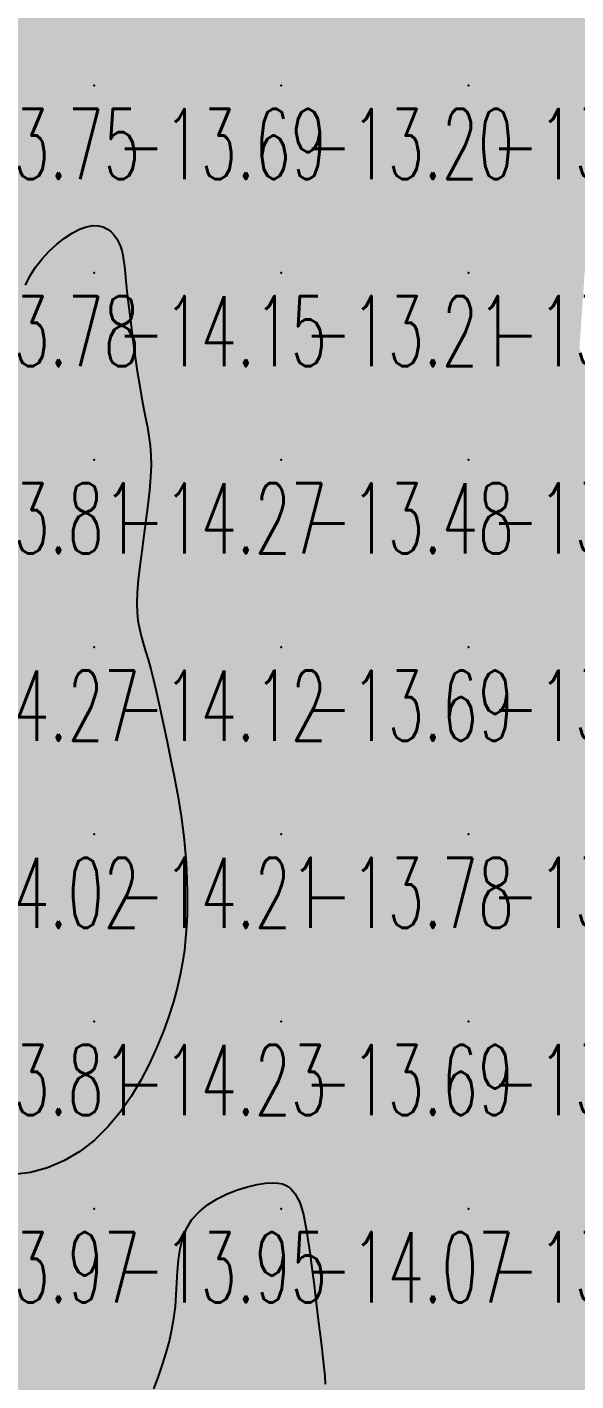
# Model space of a CAD drawing. Header units: millimetres. Extents: x 88261 to 90953, y 390274 to 392322.
# Drawn here: x 89586.7 to 89616, y 391748 to 391820.4 of the extents above; entities that cross this region are included whole.
import ezdxf
from ezdxf.enums import TextEntityAlignment as Align

# ---------------------------------------------------------------- set-up
doc = ezdxf.new("R2010")
doc.units = ezdxf.units.MM
doc.header["$LTSCALE"] = 25
for name, color, linetype in [('CN_03_00', 7, 'Continuous'), ('COTEAlt', 7, 'Continuous'), ('TN_COLORIAGE', 7, 'Continuous')]:
    doc.layers.add(name, color=color, linetype=linetype)
doc.styles.add('Simplex 1.0', font='Simplex.shx', dxfattribs={"width": 0.99, "height": 2.5})
doc.styles.get("Standard").update_dxf_attribs({"font": 'times.ttf'})

# ---------------------------------------------------------------- blocks, each defined once
blk = doc.blocks.new('COTE')
at = {"color": 0}
blk.add_point((0, 0), dxfattribs=at)
at = {"layer": 'COTEAlt'}
blk.add_attdef('ALT', text='', height=3.75, dxfattribs=at).set_placement((1.25, -1.25), align=Align.TOP_LEFT)

msp = doc.modelspace()

# ---------------------------------------------------------------- linework, layer by layer
at = {"layer": 'CN_03_00', "elevation": -14, "flags": 128}
for points in [[(89586.571, 391806.575), (89586.815, 391807.061), (89587.115, 391807.529), (89587.461, 391807.973), (89587.842, 391808.385), (89588.245, 391808.756), (89588.658, 391809.081), (89589.069, 391809.35), (89589.465, 391809.557), (89589.835, 391809.694), (89590.168, 391809.755), (89590.465, 391809.748), (89590.726, 391809.684), (89590.954, 391809.571), (89591.15, 391809.42), (89591.317, 391809.241), (89591.455, 391809.044), (89591.567, 391808.84), (89591.655, 391808.633), (89591.724, 391808.417), (89591.778, 391808.18), (89591.823, 391807.909), (89591.862, 391807.593), (89591.901, 391807.221), (89591.946, 391806.781), (89592, 391806.26), (89592.067, 391805.653), (89592.147, 391804.975), (89592.237, 391804.248), (89592.336, 391803.492), (89592.442, 391802.728), (89592.553, 391801.978), (89592.666, 391801.262), (89592.78, 391800.602), (89592.892, 391800.012), (89592.999, 391799.479), (89593.095, 391798.981), (89593.176, 391798.498), (89593.238, 391798.01), (89593.276, 391797.497), (89593.286, 391796.937), (89593.263, 391796.311), (89593.204, 391795.605), (89593.118, 391794.835), (89593.013, 391794.024), (89592.899, 391793.196), (89592.786, 391792.372), (89592.683, 391791.577), (89592.6, 391790.833), (89592.545, 391790.163), (89592.527, 391789.583), (89592.543, 391789.081), (89592.589, 391788.636), (89592.662, 391788.228), (89592.756, 391787.837), (89592.868, 391787.444), (89592.994, 391787.028), (89593.128, 391786.57), (89593.269, 391786.053), (89593.413, 391785.485), (89593.559, 391784.878), (89593.705, 391784.241), (89593.851, 391783.587), (89593.993, 391782.928), (89594.13, 391782.274), (89594.262, 391781.637), (89594.386, 391781.025), (89594.503, 391780.436), (89594.611, 391779.866), (89594.711, 391779.308), (89594.804, 391778.759), (89594.888, 391778.212), (89594.964, 391777.664), (89595.032, 391777.108), (89595.091, 391776.54), (89595.141, 391775.962), (89595.18, 391775.373), (89595.208, 391774.775), (89595.223, 391774.169), (89595.225, 391773.557), (89595.211, 391772.938), (89595.182, 391772.315), (89595.135, 391771.687), (89595.067, 391771.051), (89594.973, 391770.399), (89594.848, 391769.727), (89594.687, 391769.029), (89594.487, 391768.3), (89594.243, 391767.533), (89593.949, 391766.724), (89593.602, 391765.871), (89593.2, 391764.99), (89592.739, 391764.103), (89592.218, 391763.23), (89591.635, 391762.391), (89590.986, 391761.609), (89590.271, 391760.902), (89589.486, 391760.294), (89588.635, 391759.8), (89587.746, 391759.429), (89586.85, 391759.183), (89585.981, 391759.067)], [(89593.431, 391747.617), (89593.682, 391748.278), (89593.905, 391748.92), (89594.1, 391749.548), (89594.266, 391750.167), (89594.403, 391750.782), (89594.51, 391751.397), (89594.586, 391752.017), (89594.635, 391752.646), (89594.668, 391753.277), (89594.704, 391753.903), (89594.757, 391754.514), (89594.844, 391755.104), (89594.981, 391755.664), (89595.185, 391756.185), (89595.471, 391756.66), (89595.85, 391757.083), (89596.306, 391757.452), (89596.816, 391757.769), (89597.358, 391758.034), (89597.91, 391758.249), (89598.449, 391758.415), (89598.954, 391758.533), (89599.401, 391758.603), (89599.774, 391758.627), (89600.077, 391758.612), (89600.32, 391758.563), (89600.512, 391758.488), (89600.663, 391758.392), (89600.782, 391758.282), (89600.879, 391758.165), (89600.963, 391758.047), (89601.042, 391757.931), (89601.119, 391757.807), (89601.196, 391757.659), (89601.272, 391757.473), (89601.35, 391757.235), (89601.429, 391756.929), (89601.512, 391756.543), (89601.599, 391756.06), (89601.69, 391755.473), (89601.785, 391754.8), (89601.882, 391754.067), (89601.979, 391753.297), (89602.075, 391752.516), (89602.167, 391751.749), (89602.255, 391751.021), (89602.336, 391750.356), (89602.409, 391749.771), (89602.473, 391749.252), (89602.526, 391748.776), (89602.569, 391748.32), (89602.599, 391747.862)]]:
    msp.add_lwpolyline(points, dxfattribs=at)
at = {"layer": 'TN_COLORIAGE', "color": 221}
for points in [[(89580.249, 391817.239, -13.764), (89590.249, 391817.239, -13.764), (89590.249, 391827.239, -13.764)], [(89580.249, 391827.239, -13.764), (89580.249, 391817.239, -13.764), (89590.249, 391827.239, -13.764)], [(89590.249, 391817.239, -13.504), (89600.249, 391817.239, -13.504), (89600.249, 391827.239, -13.504)], [(89590.249, 391827.239, -13.504), (89590.249, 391817.239, -13.504), (89600.249, 391827.239, -13.504)], [(89600.249, 391817.239, -13.274), (89610.249, 391817.239, -13.274), (89610.249, 391827.239, -13.274)], [(89600.249, 391827.239, -13.274), (89600.249, 391817.239, -13.274), (89610.249, 391827.239, -13.274)], [(89610.249, 391817.239, -13.225), (89620.249, 391817.239, -13.225), (89620.249, 391827.239, -13.225)], [(89610.249, 391827.239, -13.225), (89610.249, 391817.239, -13.225), (89620.249, 391827.239, -13.225)], [(89586.188, 391807.239, -13.694), (89590.249, 391810.526, -13.694), (89580.249, 391807.239, -13.694), (89590.249, 391817.239, -13.694)], [(89580.249, 391817.239, -13.694), (89580.249, 391807.239, -13.694), (89590.249, 391817.239, -13.694)], [(89590.249, 391810.526, -13.201), (89591.828, 391808.818, -13.201), (89590.249, 391817.239, -13.201), (89600.249, 391817.239, -13.201)], [(89591.844, 391807.239, -13.201), (89591.828, 391808.818, -13.201), (89600.249, 391807.239, -13.201), (89600.249, 391817.239, -13.201)], [(89600.249, 391807.239, -13.413), (89610.249, 391807.239, -13.413), (89610.249, 391817.239, -13.413)], [(89600.249, 391817.239, -13.413), (89600.249, 391807.239, -13.413), (89610.249, 391817.239, -13.413)], [(89610.249, 391807.239, -13), (89616.458, 391807.239, -13), (89620.249, 391817.239, -13), (89620.249, 391814.412, -13)], [(89610.249, 391817.239, -13.143), (89610.249, 391807.239, -13.143), (89620.249, 391817.239, -13.143)], [(89591.844, 391807.239, -13.21), (89592.793, 391799.784, -13.21), (89600.249, 391807.239, -13.21)], [(89593.662, 391797.239, -13.21), (89592.793, 391799.784, -13.21), (89600.249, 391797.239, -13.21), (89600.249, 391807.239, -13.21)], [(89600.249, 391807.239, -13.594), (89600.249, 391797.239, -13.594), (89610.249, 391807.239, -13.594)], [(89600.249, 391797.239, -13.594), (89610.249, 391797.239, -13.594), (89610.249, 391807.239, -13.594)], [(89610.249, 391807.239, -13), (89616.458, 391807.239, -13), (89610.249, 391797.239, -13), (89616.18, 391803.17, -13)], [(89616.18, 391803.17, -13.529), (89618.338, 391797.239, -13.529), (89610.249, 391797.239, -13.529)], [(89592.134, 391789.124, -13.48), (89593.662, 391797.239, -13.48), (89600.249, 391797.239, -13.48)], [(89593.073, 391787.239, -13.48), (89592.134, 391789.124, -13.48), (89600.249, 391787.239, -13.48), (89600.249, 391797.239, -13.48)], [(89600.249, 391797.239, -13.529), (89600.249, 391787.239, -13.529), (89610.249, 391797.239, -13.529)], [(89600.249, 391787.239, -13.529), (89610.249, 391787.239, -13.529), (89610.249, 391797.239, -13.529)], [(89610.249, 391787.239, -13), (89618.383, 391795.373, -13), (89610.249, 391797.239, -13), (89618.338, 391797.239, -13)], [(89610.249, 391787.239, -13), (89618.383, 391795.373, -13), (89620.249, 391787.239, -13), (89620.249, 391791.77, -13)], [(89593.073, 391787.239, -13.693), (89594.345, 391781.335, -13.693), (89600.249, 391787.239, -13.693)], [(89595.121, 391777.239, -13.693), (89594.345, 391781.335, -13.693), (89600.249, 391777.239, -13.693), (89600.249, 391787.239, -13.693)], [(89600.249, 391787.239, -13.544), (89600.249, 391777.239, -13.544), (89610.249, 391787.239, -13.544)], [(89600.249, 391777.239, -13.544), (89610.249, 391777.239, -13.544), (89610.249, 391787.239, -13.544)], [(89610.249, 391787.239, -13.103), (89610.249, 391777.239, -13.103), (89620.249, 391787.239, -13.103)], [(89610.249, 391777.239, -13.103), (89620.249, 391777.239, -13.103), (89620.249, 391787.239, -13.103)], [(89595.362, 391772.353, -13.686), (89594.521, 391767.239, -13.686), (89600.249, 391777.239, -13.686), (89600.249, 391767.239, -13.686)], [(89595.121, 391777.239, -13.776), (89595.362, 391772.353, -13.776), (89600.249, 391777.239, -13.776)], [(89600.249, 391777.239, -13.959), (89600.249, 391767.239, -13.959), (89610.249, 391777.239, -13.959)], [(89600.249, 391767.239, -13.959), (89610.249, 391767.239, -13.959), (89610.249, 391777.239, -13.959)], [(89610.249, 391777.239, -13.365), (89610.249, 391767.239, -13.365), (89620.249, 391777.239, -13.365)], [(89610.249, 391767.239, -13.365), (89620.249, 391767.239, -13.365), (89620.249, 391777.239, -13.365)], [(89590.249, 391759.033, -13.686), (89594.521, 391767.239, -13.686), (89590.249, 391757.239, -13.686), (89600.249, 391767.239, -13.686)], [(89594.416, 391757.239, -13.686), (89600.249, 391759.098, -13.686), (89590.249, 391757.239, -13.686), (89600.249, 391767.239, -13.686)], [(89600.249, 391759.098, -13.112), (89600.996, 391757.986, -13.112), (89600.249, 391767.239, -13.112), (89610.249, 391767.239, -13.112)], [(89601.543, 391757.239, -13.112), (89600.996, 391757.986, -13.112), (89610.249, 391757.239, -13.112), (89610.249, 391767.239, -13.112)], [(89610.249, 391767.239, -13.445), (89610.249, 391757.239, -13.445), (89620.249, 391767.239, -13.445)], [(89610.249, 391757.239, -13.445), (89620.249, 391757.239, -13.445), (89620.249, 391767.239, -13.445)], [(89581.399, 391758.389, -13.949), (89590.249, 391759.033, -13.949), (89580.249, 391757.239, -13.949), (89590.249, 391757.239, -13.949)], [(89580.249, 391757.239, -13.949), (89580.249, 391747.239, -13.949), (89590.249, 391757.239, -13.949)], [(89580.249, 391747.239, -13.949), (89590.249, 391747.239, -13.949), (89590.249, 391757.239, -13.949)], [(89594.416, 391757.239, -13.937), (89594.916, 391751.906, -13.937), (89590.249, 391757.239, -13.937), (89590.249, 391747.239, -13.937)], [(89601.543, 391757.239, -13.518), (89602.424, 391749.414, -13.518), (89610.249, 391757.239, -13.518)], [(89602.778, 391747.239, -13.518), (89602.424, 391749.414, -13.518), (89610.249, 391747.239, -13.518), (89610.249, 391757.239, -13.518)], [(89610.249, 391757.239, -13.44), (89610.249, 391747.239, -13.44), (89620.249, 391757.239, -13.44)], [(89610.249, 391747.239, -13.44), (89620.249, 391747.239, -13.44), (89620.249, 391757.239, -13.44)], [(89594.916, 391751.906, -13.937), (89593.437, 391747.239, -13.937), (89590.249, 391747.239, -13.937)]]:
    msp.add_solid(points, dxfattribs=at)
at = {"layer": 'TN_COLORIAGE', "color": 231}
for points in [[(89590.249, 391810.526, -14.15), (89586.188, 391807.239, -14.15), (89590.249, 391807.239, -14.15)], [(89591.828, 391808.818, -14.15), (89590.249, 391810.526, -14.15), (89590.249, 391807.239, -14.15)], [(89591.828, 391808.818, -14.15), (89591.844, 391807.239, -14.15), (89590.249, 391807.239, -14.15)], [(89590.249, 391797.239, -14), (89584.438, 391797.239, -14), (89590.249, 391807.239, -14), (89585.894, 391802.884, -14)], [(89586.188, 391807.239, -14.15), (89585.894, 391802.884, -14.15), (89590.249, 391807.239, -14.15)], [(89590.249, 391797.239, -14), (89592.793, 391799.784, -14), (89590.249, 391807.239, -14), (89591.844, 391807.239, -14)], [(89592.793, 391799.784, -14.269), (89593.662, 391797.239, -14.269), (89590.249, 391797.239, -14.269)], [(89590.249, 391797.239, -14), (89584.438, 391797.239, -14), (89580.249, 391787.239, -14), (89580.249, 391793.041, -14)], [(89580.249, 391787.239, -14.269), (89590.249, 391787.239, -14.269), (89590.249, 391797.239, -14.269)], [(89590.249, 391797.239, -14), (89593.662, 391797.239, -14), (89590.249, 391787.239, -14), (89592.134, 391789.124, -14)], [(89592.134, 391789.124, -14.121), (89593.073, 391787.239, -14.121), (89590.249, 391787.239, -14.121)], [(89580.249, 391787.239, -14.121), (89580.249, 391777.239, -14.121), (89590.249, 391787.239, -14.121)], [(89580.249, 391777.239, -14.121), (89590.249, 391777.239, -14.121), (89590.249, 391787.239, -14.121)], [(89590.249, 391777.239, -14), (89594.345, 391781.335, -14), (89590.249, 391787.239, -14), (89593.073, 391787.239, -14)], [(89594.345, 391781.335, -14.213), (89595.121, 391777.239, -14.213), (89590.249, 391777.239, -14.213)], [(89590.249, 391777.239, -14), (89584.901, 391771.891, -14), (89580.249, 391777.239, -14), (89580.249, 391776.086, -14)], [(89590.249, 391767.239, -14), (89584.662, 391767.239, -14), (89590.249, 391777.239, -14), (89584.901, 391771.891, -14)], [(89590.249, 391767.239, -14), (89595.362, 391772.353, -14), (89590.249, 391777.239, -14), (89595.121, 391777.239, -14)], [(89594.521, 391767.239, -14.234), (89595.362, 391772.353, -14.234), (89590.249, 391767.239, -14.234)], [(89584.662, 391767.239, -14.234), (89581.399, 391758.389, -14.234), (89590.249, 391767.239, -14.234)], [(89590.249, 391759.033, -14.234), (89581.399, 391758.389, -14.234), (89590.249, 391767.239, -14.234)], [(89594.521, 391767.239, -14.234), (89590.249, 391759.033, -14.234), (89590.249, 391767.239, -14.234)], [(89600.249, 391759.098, -14.072), (89594.416, 391757.239, -14.072), (89600.249, 391757.239, -14.072)], [(89600.996, 391757.986, -14.072), (89600.249, 391759.098, -14.072), (89600.249, 391757.239, -14.072)], [(89600.996, 391757.986, -14.072), (89601.543, 391757.239, -14.072), (89600.249, 391757.239, -14.072)], [(89600.249, 391747.239, -14), (89593.437, 391747.239, -14), (89600.249, 391757.239, -14), (89594.916, 391751.906, -14)], [(89594.916, 391751.906, -14.072), (89594.416, 391757.239, -14.072), (89600.249, 391757.239, -14.072)], [(89600.249, 391747.239, -14), (89602.424, 391749.414, -14), (89600.249, 391757.239, -14), (89601.543, 391757.239, -14)], [(89602.424, 391749.414, -14.134), (89602.778, 391747.239, -14.134), (89600.249, 391747.239, -14.134)]]:
    msp.add_solid(points, dxfattribs=at)

# ---------------------------------------------------------------- block references
at = {"layer": 'COTEAlt'}
ref = msp.add_blockref('COTE', (89580.249, 391817.239), dxfattribs=at)
ref.add_attrib('ALT', '-13.75', dxfattribs={"height": 3.75, "style": 'Simplex 1.0', "width": 0.6}).set_placement((89581.499, 391815.989), align=Align.TOP_LEFT)
ref = msp.add_blockref('COTE', (89590.249, 391817.239), dxfattribs=at)
ref.add_attrib('ALT', '-13.69', dxfattribs={"height": 3.75, "style": 'Simplex 1.0', "width": 0.6}).set_placement((89591.499, 391815.989), align=Align.TOP_LEFT)
ref = msp.add_blockref('COTE', (89600.249, 391817.239), dxfattribs=at)
ref.add_attrib('ALT', '-13.20', dxfattribs={"height": 3.75, "style": 'Simplex 1.0', "width": 0.6}).set_placement((89601.499, 391815.989), align=Align.TOP_LEFT)
ref = msp.add_blockref('COTE', (89610.249, 391817.239), dxfattribs=at)
ref.add_attrib('ALT', '-13.41', dxfattribs={"height": 3.75, "style": 'Simplex 1.0', "width": 0.6}).set_placement((89611.499, 391815.989), align=Align.TOP_LEFT)
ref = msp.add_blockref('COTE', (89580.249, 391807.239), dxfattribs=at)
ref.add_attrib('ALT', '-13.78', dxfattribs={"height": 3.75, "style": 'Simplex 1.0', "width": 0.6}).set_placement((89581.499, 391805.989), align=Align.TOP_LEFT)
ref = msp.add_blockref('COTE', (89590.249, 391807.239), dxfattribs=at)
ref.add_attrib('ALT', '-14.15', dxfattribs={"height": 3.75, "style": 'Simplex 1.0', "width": 0.6}).set_placement((89591.499, 391805.989), align=Align.TOP_LEFT)
ref = msp.add_blockref('COTE', (89600.249, 391807.239), dxfattribs=at)
ref.add_attrib('ALT', '-13.21', dxfattribs={"height": 3.75, "style": 'Simplex 1.0', "width": 0.6}).set_placement((89601.499, 391805.989), align=Align.TOP_LEFT)
ref = msp.add_blockref('COTE', (89610.249, 391807.239), dxfattribs=at)
ref.add_attrib('ALT', '-13.59', dxfattribs={"height": 3.75, "style": 'Simplex 1.0', "width": 0.6}).set_placement((89611.499, 391805.989), align=Align.TOP_LEFT)
ref = msp.add_blockref('COTE', (89580.249, 391797.239), dxfattribs=at)
ref.add_attrib('ALT', '-13.81', dxfattribs={"height": 3.75, "style": 'Simplex 1.0', "width": 0.6}).set_placement((89581.499, 391795.989), align=Align.TOP_LEFT)
ref = msp.add_blockref('COTE', (89590.249, 391797.239), dxfattribs=at)
ref.add_attrib('ALT', '-14.27', dxfattribs={"height": 3.75, "style": 'Simplex 1.0', "width": 0.6}).set_placement((89591.499, 391795.989), align=Align.TOP_LEFT)
ref = msp.add_blockref('COTE', (89600.249, 391797.239), dxfattribs=at)
ref.add_attrib('ALT', '-13.48', dxfattribs={"height": 3.75, "style": 'Simplex 1.0', "width": 0.6}).set_placement((89601.499, 391795.989), align=Align.TOP_LEFT)
ref = msp.add_blockref('COTE', (89610.249, 391797.239), dxfattribs=at)
ref.add_attrib('ALT', '-13.53', dxfattribs={"height": 3.75, "style": 'Simplex 1.0', "width": 0.6}).set_placement((89611.499, 391795.989), align=Align.TOP_LEFT)
ref = msp.add_blockref('COTE', (89580.249, 391787.239), dxfattribs=at)
ref.add_attrib('ALT', '-14.27', dxfattribs={"height": 3.75, "style": 'Simplex 1.0', "width": 0.6}).set_placement((89581.499, 391785.989), align=Align.TOP_LEFT)
ref = msp.add_blockref('COTE', (89590.249, 391787.239), dxfattribs=at)
ref.add_attrib('ALT', '-14.12', dxfattribs={"height": 3.75, "style": 'Simplex 1.0', "width": 0.6}).set_placement((89591.499, 391785.989), align=Align.TOP_LEFT)
ref = msp.add_blockref('COTE', (89600.249, 391787.239), dxfattribs=at)
ref.add_attrib('ALT', '-13.69', dxfattribs={"height": 3.75, "style": 'Simplex 1.0', "width": 0.6}).set_placement((89601.499, 391785.989), align=Align.TOP_LEFT)
ref = msp.add_blockref('COTE', (89610.249, 391787.239), dxfattribs=at)
ref.add_attrib('ALT', '-13.54', dxfattribs={"height": 3.75, "style": 'Simplex 1.0', "width": 0.6}).set_placement((89611.499, 391785.989), align=Align.TOP_LEFT)
ref = msp.add_blockref('COTE', (89580.249, 391777.239), dxfattribs=at)
ref.add_attrib('ALT', '-14.02', dxfattribs={"height": 3.75, "style": 'Simplex 1.0', "width": 0.6}).set_placement((89581.499, 391775.989), align=Align.TOP_LEFT)
ref = msp.add_blockref('COTE', (89590.249, 391777.239), dxfattribs=at)
ref.add_attrib('ALT', '-14.21', dxfattribs={"height": 3.75, "style": 'Simplex 1.0', "width": 0.6}).set_placement((89591.499, 391775.989), align=Align.TOP_LEFT)
ref = msp.add_blockref('COTE', (89600.249, 391777.239), dxfattribs=at)
ref.add_attrib('ALT', '-13.78', dxfattribs={"height": 3.75, "style": 'Simplex 1.0', "width": 0.6}).set_placement((89601.499, 391775.989), align=Align.TOP_LEFT)
ref = msp.add_blockref('COTE', (89610.249, 391777.239), dxfattribs=at)
ref.add_attrib('ALT', '-13.96', dxfattribs={"height": 3.75, "style": 'Simplex 1.0', "width": 0.6}).set_placement((89611.499, 391775.989), align=Align.TOP_LEFT)
ref = msp.add_blockref('COTE', (89580.249, 391767.239), dxfattribs=at)
ref.add_attrib('ALT', '-13.81', dxfattribs={"height": 3.75, "style": 'Simplex 1.0', "width": 0.6}).set_placement((89581.499, 391765.989), align=Align.TOP_LEFT)
ref = msp.add_blockref('COTE', (89590.249, 391767.239), dxfattribs=at)
ref.add_attrib('ALT', '-14.23', dxfattribs={"height": 3.75, "style": 'Simplex 1.0', "width": 0.6}).set_placement((89591.499, 391765.989), align=Align.TOP_LEFT)
ref = msp.add_blockref('COTE', (89600.249, 391767.239), dxfattribs=at)
ref.add_attrib('ALT', '-13.69', dxfattribs={"height": 3.75, "style": 'Simplex 1.0', "width": 0.6}).set_placement((89601.499, 391765.989), align=Align.TOP_LEFT)
ref = msp.add_blockref('COTE', (89610.249, 391767.239), dxfattribs=at)
ref.add_attrib('ALT', '-13.11', dxfattribs={"height": 3.75, "style": 'Simplex 1.0', "width": 0.6}).set_placement((89611.499, 391765.989), align=Align.TOP_LEFT)
ref = msp.add_blockref('COTE', (89580.249, 391757.239), dxfattribs=at)
ref.add_attrib('ALT', '-13.97', dxfattribs={"height": 3.75, "style": 'Simplex 1.0', "width": 0.6}).set_placement((89581.499, 391755.989), align=Align.TOP_LEFT)
ref = msp.add_blockref('COTE', (89590.249, 391757.239), dxfattribs=at)
ref.add_attrib('ALT', '-13.95', dxfattribs={"height": 3.75, "style": 'Simplex 1.0', "width": 0.6}).set_placement((89591.499, 391755.989), align=Align.TOP_LEFT)
ref = msp.add_blockref('COTE', (89600.249, 391757.239), dxfattribs=at)
ref.add_attrib('ALT', '-14.07', dxfattribs={"height": 3.75, "style": 'Simplex 1.0', "width": 0.6}).set_placement((89601.499, 391755.989), align=Align.TOP_LEFT)
ref = msp.add_blockref('COTE', (89610.249, 391757.239), dxfattribs=at)
ref.add_attrib('ALT', '-13.52', dxfattribs={"height": 3.75, "style": 'Simplex 1.0', "width": 0.6}).set_placement((89611.499, 391755.989), align=Align.TOP_LEFT)

doc.saveas('drawing.dxf')
